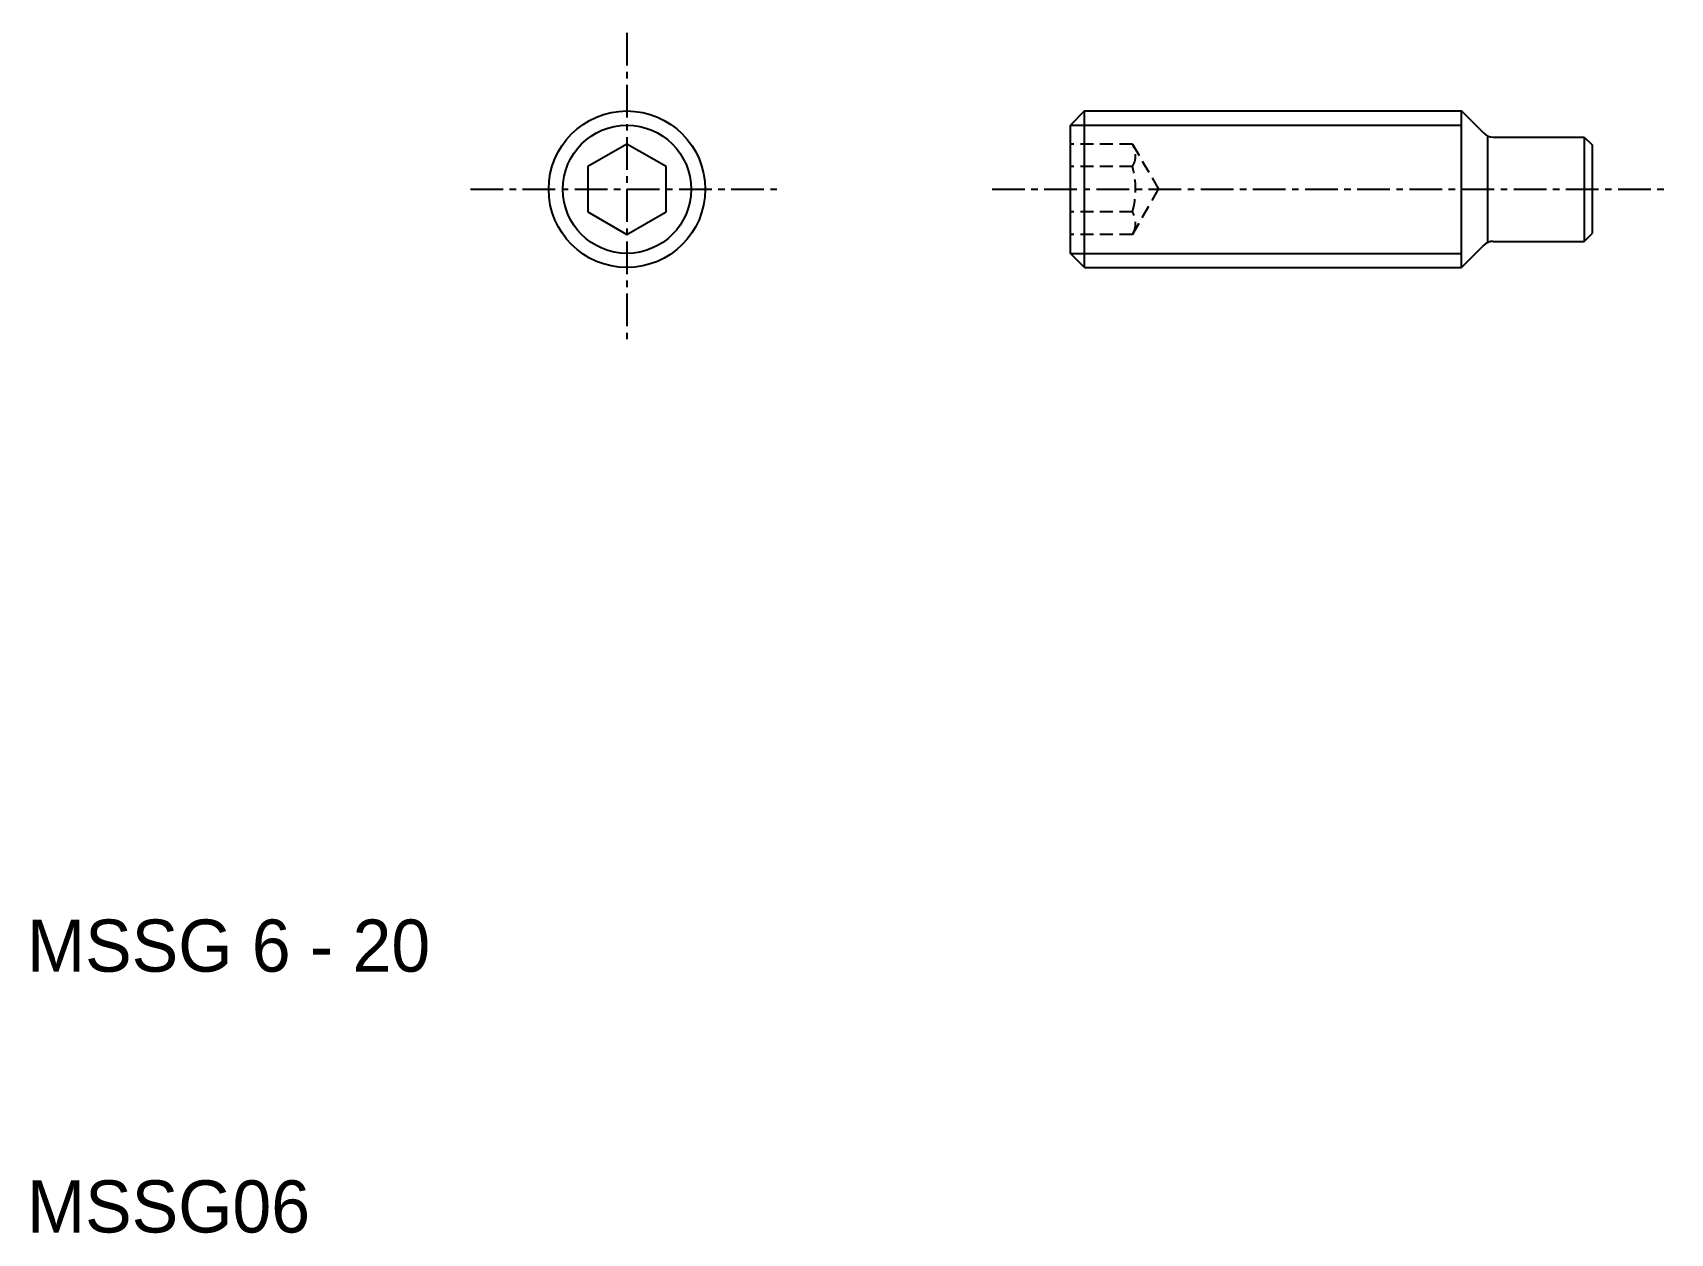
# Model space of a CAD drawing. Extents: x 10.2 to 73, y 10 to 56.
import ezdxf

# ---------------------------------------------------------------- set-up
doc = ezdxf.new("R2010")
doc.units = 0
doc.linetypes.add('CENTER', pattern=[2, 1.25, -0.25, 0.25, -0.25])
doc.linetypes.add('DASHED', pattern=[0.75, 0.5, -0.25])
doc.layers.get('0').update_dxf_attribs({"linetype": 'CONTINUOUS'})
doc.layers.add('CENTER', color=1, linetype='CENTER')

msp = doc.modelspace()

# ---------------------------------------------------------------- linework, layer by layer
at = {"color": 7, "linetype": 'CONTINUOUS'}
for p, q in [((50.541, 53), (50, 52.459)), ((50.541, 53), (65, 53)), ((50.541, 47), (50.541, 53)), ((65, 47), (65, 53)), ((65.854, 52.146), (65, 53)), ((50, 47.541), (50, 52.459)), ((33, 51.732), (31.5, 50.866)), ((34.5, 50.866), (33, 51.732)), ((66, 48), (66, 52)), ((66.207, 52), (69.7, 52)), ((69.7, 52), (70, 51.7)), ((69.7, 52), (69.7, 48)), ((70, 51.7), (70, 48.3)), ((31.5, 50.866), (31.5, 49.134)), ((34.5, 49.134), (34.5, 50.866)), ((31.5, 49.134), (33, 48.268)), ((33, 48.268), (34.5, 49.134)), ((65.854, 47.854), (65, 47)), ((66.207, 48), (69.7, 48)), ((69.7, 48), (70, 48.3)), ((50.541, 47), (50, 47.541)), ((50.541, 47), (65, 47))]:
    msp.add_line(p, q, dxfattribs=at)
at = {"color": 3, "linetype": 'CONTINUOUS'}
for p, q in [((50, 52.459), (65, 52.459)), ((50, 47.541), (65, 47.541))]:
    msp.add_line(p, q, dxfattribs=at)
at = {"color": 3, "linetype": 'DASHED'}
for p, q in [((52.384, 51.732), (50, 51.732)), ((52.384, 51.732), (53.384, 50)), ((52.384, 50.866), (50, 50.866)), ((52.384, 48.268), (53.384, 50)), ((52.384, 49.134), (50, 49.134)), ((52.384, 48.268), (50, 48.268))]:
    msp.add_line(p, q, dxfattribs=at)
at = {"color": 7, "linetype": 'CONTINUOUS'}
msp.add_circle((33, 50), 3, dxfattribs=at)
at = {"color": 3, "linetype": 'CONTINUOUS'}
msp.add_circle((33, 50), 2.458, dxfattribs=at)
at = {"color": 7, "linetype": 'CONTINUOUS'}
for centre, start, end in [((66.207, 52.5), 225, 270), ((66.207, 47.5), 90, 135)]:
    msp.add_arc(centre, 0.5, start, end, dxfattribs=at)
at = {"color": 3, "linetype": 'DASHED'}
for centre, radius, start, end in [((51.634, 51.299), 0.866, 330, 30), ((49.21, 50), 3.29, 344.73852, 15.26148), ((51.634, 48.701), 0.866, 330, 30)]:
    msp.add_arc(centre, radius, start, end, dxfattribs=at)
at = {"layer": 'CENTER', "color": 1, "linetype": 'CENTER'}
for p, q in [((33, 56), (33, 44)), ((27, 50), (39, 50)), ((47, 50), (73, 50))]:
    msp.add_line(p, q, dxfattribs=at)

# ---------------------------------------------------------------- texts
at = {"color": 7, "linetype": 'CONTINUOUS'}
for s, p in [('MSSG 6 - 20', (10, 20)), ('MSSG06', (10, 10))]:
    msp.add_text(s, height=2, dxfattribs=at).set_placement(p)

doc.saveas('drawing.dxf')
